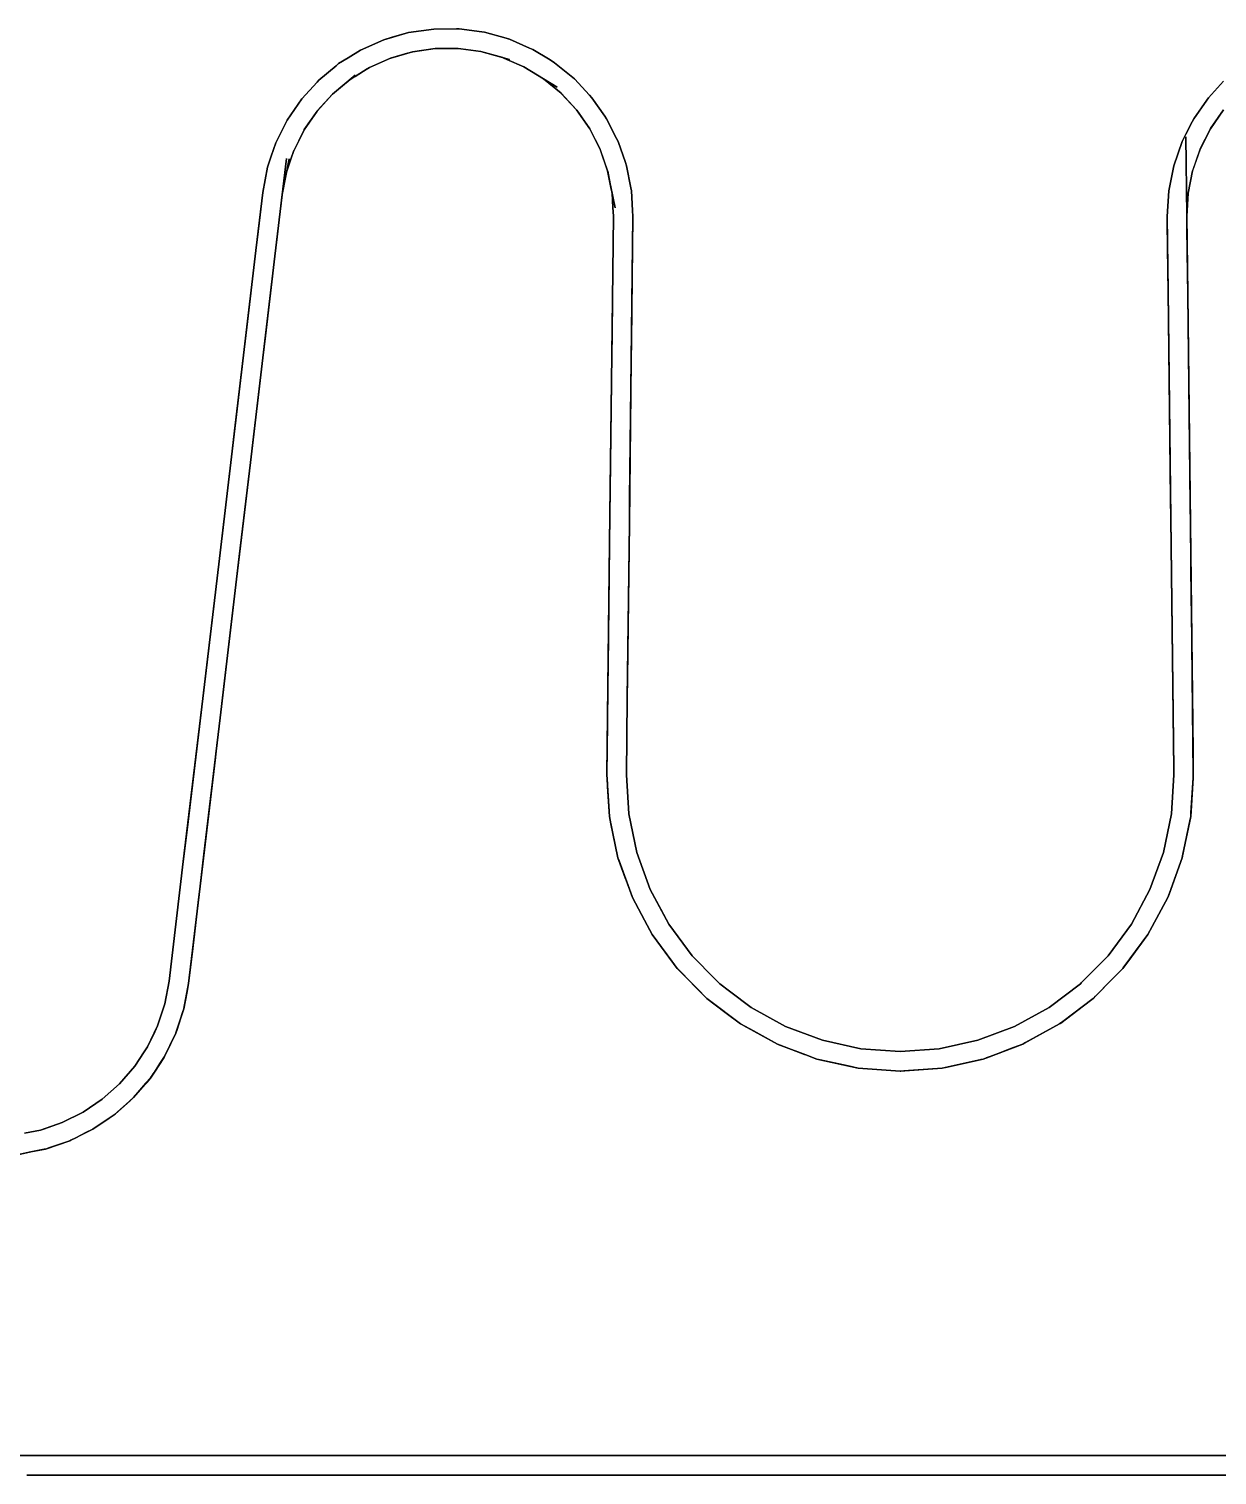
# Model space of a CAD drawing. Extents: x 0 to 2378, y 0 to 1682.
# Drawn here: x 783.8 to 966.2, y 993.3 to 1215.3 of the extents above; entities that cross this region are included whole.
import ezdxf

# ---------------------------------------------------------------- set-up
doc = ezdxf.new("R2010")
doc.units = 0
doc.layers.add('VISIBLE', color=7, linetype='CONTINUOUS')

msp = doc.modelspace()

# ---------------------------------------------------------------- linework, layer by layer
at = {"layer": 'VISIBLE'}
for p, q in [((842.0738, 1214.713), (838.3038, 1213.623)), ((838.3038, 1213.623), (842.0738, 1214.713)), ((839.4099, 1213.9428), (842.0738, 1214.713)), ((842.0738, 1214.713), (839.4099, 1213.9428)), ((845.9638, 1215.263), (842.0738, 1214.713)), ((842.0738, 1214.713), (845.9638, 1215.263)), ((849.4459, 1215.2808), (845.9638, 1215.263)), ((845.9638, 1215.263), (849.4459, 1215.2808)), ((849.8939, 1215.2831), (849.4459, 1215.2808)), ((849.4459, 1215.2808), (849.8939, 1215.2831)), ((853.3329, 1214.8233), (849.8939, 1215.2831)), ((849.8939, 1215.2831), (853.3329, 1214.8233)), ((853.7839, 1214.763), (853.3329, 1214.8233)), ((853.3329, 1214.8233), (853.7839, 1214.763)), ((857.0861, 1213.8395), (853.7839, 1214.763)), ((853.7839, 1214.763), (857.0861, 1213.8395)), ((834.7138, 1212.0331), (832.8391, 1210.8711)), ((832.8391, 1210.8711), (834.7138, 1212.0331)), ((838.3038, 1213.623), (834.7138, 1212.0331)), ((834.7138, 1212.0331), (838.3038, 1213.623)), ((838.3038, 1213.623), (839.4099, 1213.9428)), ((839.4099, 1213.9428), (838.3038, 1213.623)), ((846.1838, 1212.273), (842.7039, 1211.773)), ((842.7529, 1211.7801), (846.1838, 1212.273)), ((849.7039, 1212.293), (846.1838, 1212.273)), ((846.1838, 1212.273), (846.2334, 1212.2733)), ((846.2334, 1212.2733), (849.7039, 1212.293)), ((849.7039, 1212.293), (849.7529, 1212.2864)), ((853.1838, 1211.823), (849.7039, 1212.293)), ((849.7529, 1212.2864), (853.1838, 1211.823)), ((853.1838, 1211.823), (857.5767, 1210.5884)), ((857.5767, 1210.5884), (853.1838, 1211.823)), ((853.1838, 1211.823), (853.2315, 1211.8097)), ((856.5639, 1210.873), (853.1838, 1211.823)), ((853.2315, 1211.8097), (856.5639, 1210.873)), ((857.5738, 1213.7031), (857.0861, 1213.8395)), ((857.0861, 1213.8395), (857.5738, 1213.7031)), ((857.0861, 1213.8395), (857.3735, 1213.7591)), ((857.3735, 1213.7591), (857.0861, 1213.8395)), ((857.3735, 1213.7591), (857.5738, 1213.7031)), ((857.5738, 1213.7031), (857.3735, 1213.7591)), ((860.6641, 1212.3553), (857.5738, 1213.7031)), ((857.5738, 1213.7031), (860.6641, 1212.3553)), ((861.1738, 1212.133), (860.6641, 1212.3553)), ((860.6641, 1212.3553), (861.1738, 1212.133)), ((863.8278, 1210.5169), (861.1738, 1212.133)), ((861.1738, 1212.133), (863.8278, 1210.5169)), ((830.9866, 1209.6399), (828.3538, 1207.4431)), ((828.3538, 1207.4431), (830.9866, 1209.6399)), ((831.3739, 1209.963), (830.9866, 1209.6399)), ((830.9866, 1209.6399), (831.3739, 1209.963)), ((832.8391, 1210.8711), (831.3739, 1209.963)), ((831.3739, 1209.963), (832.8391, 1210.8711)), ((836.1139, 1209.383), (839.3105, 1210.7972)), ((839.3105, 1210.7972), (836.1139, 1209.383)), ((836.1591, 1209.403), (839.3105, 1210.7972)), ((839.3238, 1210.8031), (839.3105, 1210.7972)), ((839.3105, 1210.7972), (839.3238, 1210.8031)), ((842.7039, 1211.773), (839.3238, 1210.8031)), ((839.3238, 1210.8031), (841.9654, 1211.5611)), ((841.9654, 1211.5611), (839.3238, 1210.8031)), ((839.3238, 1210.8031), (839.3715, 1210.8167)), ((839.3715, 1210.8167), (842.7039, 1211.773)), ((842.7039, 1211.773), (842.7529, 1211.7801)), ((856.5639, 1210.873), (857.211, 1210.5925)), ((857.211, 1210.5925), (856.5639, 1210.873)), ((856.5639, 1210.873), (856.6093, 1210.8533)), ((856.6093, 1210.8533), (857.211, 1210.5925)), ((857.211, 1210.5925), (857.275, 1210.5648)), ((857.275, 1210.5648), (857.211, 1210.5925)), ((859.7938, 1209.4731), (857.211, 1210.5925)), ((857.211, 1210.5925), (859.7938, 1209.4731)), ((864.5239, 1210.0931), (863.8278, 1210.5169)), ((863.8278, 1210.5169), (864.5239, 1210.0931)), ((867.5638, 1207.603), (864.5239, 1210.0931)), ((864.5239, 1210.0931), (867.5638, 1207.603)), ((828.3538, 1207.4431), (828.0648, 1207.1268)), ((828.0648, 1207.1268), (828.3538, 1207.4431)), ((830.4239, 1205.2831), (833.9234, 1208.1864)), ((833.9234, 1208.1864), (830.4239, 1205.2831)), ((833.1239, 1207.523), (830.4239, 1205.2831)), ((830.4619, 1205.3146), (833.1239, 1207.523)), ((836.1139, 1209.383), (833.1239, 1207.523)), ((833.1239, 1207.523), (833.8843, 1207.9961)), ((833.8843, 1207.9961), (833.1239, 1207.523)), ((833.1239, 1207.523), (833.166, 1207.5492)), ((833.166, 1207.5492), (836.1139, 1209.383)), ((833.8843, 1207.9961), (833.8865, 1207.9975)), ((833.8865, 1207.9975), (833.8843, 1207.9961)), ((833.8865, 1207.9975), (835.7663, 1209.1668)), ((835.7663, 1209.1668), (833.8865, 1207.9975)), ((836.1139, 1209.383), (836.1591, 1209.403)), ((859.7938, 1209.4731), (864.9006, 1206.3579)), ((864.9006, 1206.3579), (859.7938, 1209.4731)), ((859.7938, 1209.4731), (859.8361, 1209.4473)), ((862.7938, 1207.6431), (859.7938, 1209.4731)), ((859.8361, 1209.4473), (862.7938, 1207.6431)), ((862.7938, 1207.6431), (864.9483, 1205.8846)), ((864.9483, 1205.8846), (862.7938, 1207.6431)), ((862.7938, 1207.6431), (862.8322, 1207.6118)), ((865.5139, 1205.4231), (862.7938, 1207.6431)), ((862.8322, 1207.6118), (865.5139, 1205.4231)), ((869.8852, 1205.0991), (867.5638, 1207.603)), ((867.5638, 1207.603), (869.8852, 1205.0991)), ((828.0648, 1207.1268), (825.7039, 1204.543)), ((825.7039, 1204.543), (828.0648, 1207.1268)), ((830.4239, 1205.2831), (828.0538, 1202.683)), ((828.0872, 1202.7197), (830.4239, 1205.2831)), ((830.4239, 1205.2831), (830.4619, 1205.3146)), ((865.5139, 1205.4231), (865.5475, 1205.3867)), ((867.9039, 1202.8431), (865.5139, 1205.4231)), ((865.5475, 1205.3867), (867.9039, 1202.8431)), ((967.1951, 1207.2484), (964.8538, 1204.7231)), ((964.8538, 1204.7231), (967.1951, 1207.2484)), ((825.7039, 1204.543), (823.4839, 1201.3031)), ((823.4839, 1201.3031), (825.7039, 1204.543)), ((870.2339, 1204.7231), (869.8852, 1205.0991)), ((869.8852, 1205.0991), (870.2339, 1204.7231)), ((872.2049, 1201.9023), (870.2339, 1204.7231)), ((870.2339, 1204.7231), (872.2049, 1201.9023)), ((964.6073, 1204.3702), (962.6038, 1201.5031)), ((962.6038, 1201.5031), (964.6073, 1204.3702)), ((964.8538, 1204.7231), (964.6073, 1204.3702)), ((964.6073, 1204.3702), (964.8538, 1204.7231)), ((823.4839, 1201.3031), (821.7339, 1197.793)), ((821.7339, 1197.793), (823.4839, 1201.3031)), ((822.1366, 1198.6009), (823.4839, 1201.3031)), ((823.4839, 1201.3031), (822.1366, 1198.6009)), ((828.0538, 1202.683), (826.0738, 1199.7831)), ((826.1017, 1199.8239), (828.0538, 1202.683)), ((828.0538, 1202.683), (828.0872, 1202.7197)), ((867.9039, 1202.8431), (867.9322, 1202.8023)), ((869.9139, 1199.9531), (867.9039, 1202.8431)), ((867.9322, 1202.8023), (869.9139, 1199.9531)), ((872.4839, 1201.5031), (872.2049, 1201.9023)), ((872.2049, 1201.9023), (872.4839, 1201.5031)), ((874.0366, 1198.467), (872.4839, 1201.5031)), ((872.4839, 1201.5031), (874.0366, 1198.467)), ((962.3702, 1201.0463), (961.3968, 1199.1429)), ((961.3968, 1199.1429), (962.3702, 1201.0463)), ((962.6038, 1201.5031), (962.3702, 1201.0463)), ((962.3702, 1201.0463), (962.6038, 1201.5031)), ((967.1838, 1202.8431), (965.1738, 1199.9531)), ((965.2022, 1199.9938), (967.1838, 1202.8431)), ((821.7339, 1197.793), (822.1366, 1198.6009)), ((822.1366, 1198.6009), (821.7339, 1197.793)), ((826.0738, 1199.7831), (825.2514, 1198.1329)), ((825.2514, 1198.1329), (826.0738, 1199.7831)), ((826.0738, 1199.7831), (826.1017, 1199.8239)), ((869.9139, 1199.9531), (869.9362, 1199.909)), ((871.5038, 1196.823), (869.9139, 1199.9531)), ((869.9362, 1199.909), (871.5038, 1196.823)), ((961.3968, 1199.1429), (960.8138, 1198.0031)), ((960.8138, 1198.0031), (961.3968, 1199.1429)), ((961.6833, 1174.5988), (961.4016, 1198.7318)), ((961.4016, 1198.7318), (961.6833, 1174.5988)), ((965.1738, 1199.9531), (963.5839, 1196.823)), ((963.6062, 1196.8671), (965.1738, 1199.9531)), ((965.1738, 1199.9531), (965.2022, 1199.9938)), ((821.7339, 1197.793), (821.0391, 1195.7363)), ((821.0391, 1195.7363), (821.7339, 1197.793)), ((824.5039, 1196.633), (824.0462, 1195.2844)), ((824.0462, 1195.2844), (824.5039, 1196.633)), ((825.2514, 1198.1329), (824.5039, 1196.633)), ((824.5039, 1196.633), (824.526, 1196.6774)), ((824.526, 1196.6774), (825.2514, 1198.1329)), ((871.5038, 1196.823), (871.52, 1196.7763)), ((872.6539, 1193.5031), (871.5038, 1196.823)), ((871.52, 1196.7763), (872.6539, 1193.5031)), ((874.2739, 1198.0031), (874.0366, 1198.467)), ((874.0366, 1198.467), (874.2739, 1198.0031)), ((875.3886, 1194.7632), (874.2739, 1198.0031)), ((874.2739, 1198.0031), (875.3886, 1194.7632)), ((960.8138, 1198.0031), (959.5338, 1194.2831)), ((959.5338, 1194.2831), (960.8138, 1198.0031)), ((963.5839, 1196.823), (962.4338, 1193.5031)), ((962.45, 1193.5498), (963.5839, 1196.823)), ((963.5839, 1196.823), (963.6062, 1196.8671)), ((820.4738, 1194.0631), (819.7438, 1190.2031)), ((819.7438, 1190.2031), (820.4738, 1194.0631)), ((821.0391, 1195.7363), (820.4738, 1194.0631)), ((820.4738, 1194.0631), (821.0391, 1195.7363)), ((821.6027, 1180.4216), (823.3814, 1195.3843)), ((823.3814, 1195.3843), (821.6027, 1180.4216)), ((822.7238, 1189.853), (823.7554, 1195.3281)), ((823.7554, 1195.3281), (822.7238, 1189.853)), ((823.3739, 1193.3031), (824.0462, 1195.2844)), ((824.0462, 1195.2844), (823.3739, 1193.3031)), ((823.3898, 1193.35), (824.0462, 1195.2844)), ((875.5539, 1194.2831), (875.3886, 1194.7632)), ((875.3886, 1194.7632), (875.5539, 1194.2831)), ((876.2262, 1190.8771), (875.5539, 1194.2831)), ((875.5539, 1194.2831), (876.2262, 1190.8771)), ((959.5338, 1194.2831), (958.7738, 1190.433)), ((958.7738, 1190.433), (959.5338, 1194.2831)), ((823.3739, 1193.3031), (822.7238, 1189.853)), ((822.733, 1189.9016), (823.3739, 1193.3031)), ((823.3739, 1193.3031), (823.3898, 1193.35)), ((872.6539, 1193.5031), (873.7929, 1187.8079)), ((873.7929, 1187.8079), (872.6539, 1193.5031)), ((872.6539, 1193.5031), (872.6636, 1193.4545)), ((873.1679, 1190.933), (872.6539, 1193.5031)), ((872.6636, 1193.4545), (873.1679, 1190.933)), ((962.4338, 1193.5031), (961.7439, 1190.0531)), ((961.7536, 1190.1016), (962.4338, 1193.5031)), ((962.4338, 1193.5031), (962.45, 1193.5498)), ((819.7438, 1190.2031), (818.6826, 1181.2758)), ((818.6826, 1181.2758), (819.7438, 1190.2031)), ((819.0312, 1184.2081), (819.7438, 1190.2031)), ((819.7438, 1190.2031), (819.0312, 1184.2081)), ((822.7238, 1189.853), (821.951, 1183.3516)), ((821.951, 1183.3516), (822.7238, 1189.853)), ((822.7238, 1189.853), (822.733, 1189.9016)), ((873.3439, 1190.0531), (873.1679, 1190.933)), ((873.1679, 1190.933), (873.3439, 1190.0531)), ((873.3439, 1190.0531), (873.469, 1187.8566)), ((873.469, 1187.8566), (873.3439, 1190.0531)), ((873.3439, 1190.0531), (873.3467, 1190.0036)), ((873.3467, 1190.0036), (873.469, 1187.8566)), ((876.3138, 1190.433), (876.2262, 1190.8771)), ((876.2262, 1190.8771), (876.3138, 1190.433)), ((876.2262, 1190.8771), (876.3083, 1190.4612)), ((876.3083, 1190.4612), (876.2262, 1190.8771)), ((876.3083, 1190.4612), (876.3138, 1190.433)), ((876.3138, 1190.433), (876.3083, 1190.4612)), ((876.4917, 1187.4023), (876.3138, 1190.433)), ((876.3138, 1190.433), (876.4917, 1187.4023)), ((958.7738, 1190.433), (958.5438, 1186.513)), ((958.5438, 1186.513), (958.7738, 1190.433)), ((961.7439, 1190.0531), (961.5438, 1186.543)), ((961.5467, 1186.5925), (961.7439, 1190.0531)), ((961.7439, 1190.0531), (961.7536, 1190.1016)), ((873.5438, 1186.543), (873.469, 1187.8566)), ((873.469, 1187.8566), (873.5438, 1186.543)), ((876.5438, 1186.513), (876.4917, 1187.4023)), ((876.4917, 1187.4023), (876.5438, 1186.513)), ((873.5438, 1186.543), (873.2959, 1165.2995)), ((873.2959, 1165.2995), (873.5438, 1186.543)), ((873.3307, 1168.2801), (873.5438, 1186.543)), ((873.5298, 1185.3363), (873.3307, 1168.2801)), ((873.5438, 1186.543), (873.5298, 1185.3363)), ((876.2861, 1164.4248), (876.5438, 1186.513)), ((876.5438, 1186.513), (876.2861, 1164.4248)), ((876.5438, 1186.513), (876.3208, 1167.403)), ((876.3208, 1167.403), (876.5438, 1186.513)), ((958.5438, 1186.513), (958.6776, 1175.0505)), ((958.6776, 1175.0505), (958.5438, 1186.513)), ((958.5561, 1185.46), (958.5438, 1186.513)), ((958.5438, 1186.513), (958.5561, 1185.46)), ((958.6422, 1178.0898), (958.5561, 1185.46)), ((958.5561, 1185.46), (958.6422, 1178.0898)), ((961.5438, 1186.543), (961.5467, 1186.5925)), ((961.5438, 1186.543), (961.5663, 1184.6181)), ((961.5663, 1184.6181), (961.5438, 1186.543)), ((818.6826, 1181.2758), (819.0312, 1184.2081)), ((819.0312, 1184.2081), (818.6826, 1181.2758)), ((821.951, 1183.3516), (821.6027, 1180.4216)), ((821.6027, 1180.4216), (821.951, 1183.3516)), ((961.5663, 1184.6181), (961.6478, 1177.6381)), ((961.6478, 1177.6381), (961.5663, 1184.6181)), ((818.6826, 1181.2758), (816.8758, 1166.077)), ((816.8758, 1166.077), (818.6826, 1181.2758)), ((817.2817, 1169.4914), (818.6826, 1181.2758)), ((818.6826, 1181.2758), (817.2817, 1169.4914)), ((819.7435, 1164.7825), (821.6027, 1180.4216)), ((821.6027, 1180.4216), (819.7435, 1164.7825)), ((821.6027, 1180.4216), (820.1505, 1168.2057)), ((820.1505, 1168.2057), (821.6027, 1180.4216)), ((958.6776, 1175.0505), (958.6422, 1178.0898)), ((958.6422, 1178.0898), (958.6776, 1175.0505)), ((961.6478, 1177.6381), (961.6833, 1174.5988)), ((961.6833, 1174.5988), (961.6478, 1177.6381)), ((958.6776, 1175.0505), (959.0843, 1140.2033)), ((959.0843, 1140.2033), (958.6776, 1175.0505)), ((959.0501, 1143.1356), (958.6776, 1175.0505)), ((958.6776, 1175.0505), (959.0501, 1143.1356)), ((962.095, 1139.3226), (961.6833, 1174.5988)), ((961.6833, 1174.5988), (962.095, 1139.3226)), ((961.6833, 1174.5988), (962.0608, 1142.2525)), ((962.0608, 1142.2525), (961.6833, 1174.5988)), ((816.8758, 1166.077), (817.2817, 1169.4914)), ((817.2817, 1169.4914), (816.8758, 1166.077)), ((820.1505, 1168.2057), (819.7435, 1164.7825)), ((819.7435, 1164.7825), (820.1505, 1168.2057)), ((873.2959, 1165.2995), (873.3307, 1168.2801)), ((873.3307, 1168.2801), (873.2959, 1165.2995)), ((816.8758, 1166.077), (815.0225, 1150.4865)), ((815.0225, 1150.4865), (816.8758, 1166.077)), ((815.3921, 1153.5958), (816.8758, 1166.077)), ((816.8758, 1166.077), (815.3921, 1153.5958)), ((873.2959, 1165.2995), (873.0092, 1140.7377)), ((873.0092, 1140.7377), (873.2959, 1165.2995)), ((873.0531, 1144.4961), (873.2959, 1165.2995)), ((873.2959, 1165.2995), (873.0531, 1144.4961)), ((876.3208, 1167.403), (876.2861, 1164.4248)), ((876.2861, 1164.4248), (876.3208, 1167.403)), ((817.8347, 1148.7253), (819.7435, 1164.7825)), ((819.7435, 1164.7825), (817.8347, 1148.7253)), ((819.7435, 1164.7825), (818.2037, 1151.829)), ((818.2037, 1151.829), (819.7435, 1164.7825)), ((875.9939, 1139.3904), (876.2861, 1164.4248)), ((876.2861, 1164.4248), (875.9939, 1139.3904)), ((876.2861, 1164.4248), (876.0378, 1143.1584)), ((876.0378, 1143.1584), (876.2861, 1164.4248)), ((815.0225, 1150.4865), (815.3921, 1153.5958)), ((815.3921, 1153.5958), (815.0225, 1150.4865)), ((815.0225, 1150.4865), (812.9609, 1133.1444)), ((812.9609, 1133.1444), (815.0225, 1150.4865)), ((813.3747, 1136.6252), (815.0225, 1150.4865)), ((815.0225, 1150.4865), (813.3747, 1136.6252)), ((818.2037, 1151.829), (817.8347, 1148.7253)), ((817.8347, 1148.7253), (818.2037, 1151.829)), ((815.7094, 1130.8472), (817.8347, 1148.7253)), ((817.8347, 1148.7253), (815.7094, 1130.8472)), ((817.8347, 1148.7253), (816.123, 1134.3258)), ((816.123, 1134.3258), (817.8347, 1148.7253)), ((873.0092, 1140.7377), (873.0531, 1144.4961)), ((873.0531, 1144.4961), (873.0092, 1140.7377)), ((876.0378, 1143.1584), (875.9939, 1139.3904)), ((875.9939, 1139.3904), (876.0378, 1143.1584)), ((959.0843, 1140.2033), (959.0501, 1143.1356)), ((959.0501, 1143.1356), (959.0843, 1140.2033)), ((962.0608, 1142.2525), (962.095, 1139.3226)), ((962.095, 1139.3226), (962.0608, 1142.2525)), ((872.7387, 1117.5592), (873.0092, 1140.7377)), ((873.0092, 1140.7377), (872.7387, 1117.5592)), ((873.0092, 1140.7377), (872.8547, 1127.4953)), ((872.8547, 1127.4953), (873.0092, 1140.7377)), ((875.68, 1112.499), (875.9939, 1139.3904)), ((875.9939, 1139.3904), (875.68, 1112.499)), ((875.9939, 1139.3904), (875.7172, 1115.6875)), ((875.7172, 1115.6875), (875.9939, 1139.3904)), ((959.0843, 1140.2033), (959.534, 1101.6795)), ((959.534, 1101.6795), (959.0843, 1140.2033)), ((959.4864, 1105.7588), (959.0843, 1140.2033)), ((959.0843, 1140.2033), (959.4864, 1105.7588)), ((962.233, 1127.4953), (962.095, 1139.3226)), ((962.095, 1139.3226), (962.233, 1127.4953)), ((962.095, 1139.3226), (962.5025, 1104.407)), ((962.5025, 1104.407), (962.095, 1139.3226)), ((812.9609, 1133.1444), (813.3747, 1136.6252)), ((813.3747, 1136.6252), (812.9609, 1133.1444)), ((816.123, 1134.3258), (815.7094, 1130.8472)), ((815.7094, 1130.8472), (816.123, 1134.3258)), ((812.9609, 1133.1444), (810.5096, 1112.5239)), ((810.5096, 1112.5239), (812.9609, 1133.1444)), ((810.9741, 1116.4313), (812.9609, 1133.1444)), ((812.9609, 1133.1444), (810.9741, 1116.4313)), ((813.18, 1109.5694), (815.7094, 1130.8472)), ((815.7094, 1130.8472), (813.18, 1109.5694)), ((815.7094, 1130.8472), (813.6444, 1113.4756)), ((813.6444, 1113.4756), (815.7094, 1130.8472)), ((872.8547, 1127.4953), (872.7014, 1114.3644)), ((872.7014, 1114.3644), (872.8547, 1127.4953)), ((962.251, 1125.9505), (962.233, 1127.4953)), ((962.233, 1127.4953), (962.251, 1125.9505)), ((962.5438, 1100.863), (962.251, 1125.9505)), ((962.251, 1125.9505), (962.5438, 1100.863)), ((810.5096, 1112.5239), (810.9741, 1116.4313)), ((810.9741, 1116.4313), (810.5096, 1112.5239)), ((872.7014, 1114.3644), (872.7387, 1117.5592)), ((872.7387, 1117.5592), (872.7014, 1114.3644)), ((872.5438, 1100.863), (872.7014, 1114.3644)), ((872.7014, 1114.3644), (872.5438, 1100.863)), ((872.7014, 1114.3644), (872.6359, 1108.7527)), ((872.6359, 1108.7527), (872.7014, 1114.3644)), ((875.7172, 1115.6875), (875.68, 1112.499)), ((875.68, 1112.499), (875.7172, 1115.6875)), ((810.5096, 1112.5239), (807.5369, 1087.5174)), ((807.5369, 1087.5174), (810.5096, 1112.5239)), ((808.1166, 1092.3934), (810.5096, 1112.5239)), ((810.5096, 1112.5239), (808.1166, 1092.3934)), ((813.6444, 1113.4756), (813.18, 1109.5694)), ((813.18, 1109.5694), (813.6444, 1113.4756)), ((875.5438, 1100.833), (875.68, 1112.499)), ((875.68, 1112.499), (875.5438, 1100.833)), ((813.18, 1109.5694), (810.6909, 1088.6309)), ((810.6909, 1088.6309), (813.18, 1109.5694)), ((812.5227, 1104.0402), (813.18, 1109.5694)), ((813.18, 1109.5694), (812.5227, 1104.0402)), ((872.6359, 1108.7527), (872.5438, 1100.863)), ((872.5438, 1100.863), (872.6359, 1108.7527)), ((959.534, 1101.6795), (959.4864, 1105.7588)), ((959.4864, 1105.7588), (959.534, 1101.6795)), ((810.1098, 1083.7429), (812.4523, 1103.4475)), ((812.4523, 1103.4475), (810.1098, 1083.7429)), ((812.4523, 1103.4475), (812.5227, 1104.0402)), ((812.5227, 1104.0402), (812.4523, 1103.4475)), ((962.5025, 1104.407), (962.5363, 1101.506)), ((962.5298, 1102.0698), (962.5025, 1104.407)), ((872.5438, 1100.863), (872.6331, 1099.3875)), ((872.6331, 1099.3875), (872.5438, 1100.863)), ((872.5438, 1100.863), (872.5493, 1100.7722)), ((872.9338, 1094.4131), (872.5438, 1100.863)), ((875.9139, 1094.8031), (875.5438, 1100.833)), ((875.5438, 1100.833), (875.9139, 1094.8031)), ((959.5438, 1100.833), (959.1738, 1094.8031)), ((959.1738, 1094.8031), (959.5438, 1100.833)), ((959.534, 1101.6795), (959.5438, 1100.833)), ((959.5438, 1100.833), (959.534, 1101.6795)), ((962.5119, 1100.3352), (962.5438, 1100.863)), ((962.5438, 1100.863), (962.5119, 1100.3352)), ((962.5363, 1101.506), (962.5298, 1102.0698)), ((962.5438, 1100.863), (962.5363, 1101.506)), ((962.5363, 1101.506), (962.5438, 1100.863)), ((872.5493, 1100.7722), (872.9338, 1094.4131)), ((872.6331, 1099.3875), (872.6398, 1099.2767)), ((872.6398, 1099.2767), (872.6331, 1099.3875)), ((872.6398, 1099.2767), (872.6453, 1099.1852)), ((872.6453, 1099.1852), (872.6398, 1099.2767)), ((872.6453, 1099.1852), (872.6495, 1099.1164)), ((872.6495, 1099.1164), (872.6453, 1099.1852)), ((872.6495, 1099.1164), (872.6523, 1099.0691)), ((872.6523, 1099.0691), (872.6495, 1099.1164)), ((872.6523, 1099.0691), (872.6539, 1099.0432)), ((872.6539, 1099.0432), (872.6523, 1099.0691)), ((872.6539, 1099.0432), (872.6542, 1099.0377)), ((872.6542, 1099.0377), (872.6539, 1099.0432)), ((872.6542, 1099.0377), (872.9338, 1094.4131)), ((872.9338, 1094.4131), (872.6542, 1099.0377)), ((962.1539, 1094.4131), (962.5119, 1100.3352)), ((962.5119, 1100.3352), (962.1539, 1094.4131)), ((962.5119, 1100.3352), (962.1891, 1094.9963)), ((962.1891, 1094.9963), (962.5119, 1100.3352)), ((872.9338, 1094.4131), (873.1638, 1093.3)), ((873.1638, 1093.3), (872.9338, 1094.4131)), ((872.9338, 1094.4131), (872.9523, 1094.3238)), ((874.2438, 1088.073), (872.9338, 1094.4131)), ((872.9523, 1094.3238), (874.2438, 1088.073)), ((877.1338, 1088.8931), (875.9139, 1094.8031)), ((875.9139, 1094.8031), (877.1338, 1088.8931)), ((959.1738, 1094.8031), (957.9538, 1088.8931)), ((957.9538, 1088.8931), (959.1738, 1094.8031)), ((962.1539, 1094.4131), (960.9549, 1088.6106)), ((960.9549, 1088.6106), (962.1539, 1094.4131)), ((962.0206, 1093.7682), (962.1539, 1094.4131)), ((962.1539, 1094.4131), (962.0206, 1093.7682)), ((962.1891, 1094.9963), (962.1539, 1094.4131)), ((962.1539, 1094.4131), (962.1593, 1094.5039)), ((962.1593, 1094.5039), (962.1891, 1094.9963)), ((807.5369, 1087.5174), (808.1166, 1092.3934)), ((808.1166, 1092.3934), (807.5369, 1087.5174)), ((873.1638, 1093.3), (874.2438, 1088.073)), ((874.2438, 1088.073), (873.1638, 1093.3)), ((960.8488, 1088.0969), (962.0206, 1093.7682)), ((962.0206, 1093.7682), (960.8488, 1088.0969)), ((807.5369, 1087.5174), (805.3538, 1069.153)), ((805.3538, 1069.153), (807.5369, 1087.5174)), ((810.6909, 1088.6309), (810.1098, 1083.7429)), ((810.1098, 1083.7429), (810.6909, 1088.6309)), ((874.2438, 1088.073), (874.4103, 1087.6152)), ((874.4103, 1087.6152), (874.2438, 1088.073)), ((874.2438, 1088.073), (874.275, 1087.9874)), ((875.3591, 1085.0048), (874.2438, 1088.073)), ((874.275, 1087.9874), (875.3591, 1085.0048)), ((874.4103, 1087.6152), (874.4112, 1087.6128)), ((874.4112, 1087.6128), (874.4103, 1087.6152)), ((874.4112, 1087.6128), (876.4084, 1082.1182)), ((876.4084, 1082.1182), (874.4112, 1087.6128)), ((879.1939, 1083.2231), (877.1338, 1088.8931)), ((877.1338, 1088.8931), (879.1939, 1083.2231)), ((957.9538, 1088.8931), (955.8938, 1083.2231)), ((955.8938, 1083.2231), (957.9538, 1088.8931)), ((960.8438, 1088.073), (958.8223, 1082.5116)), ((958.8223, 1082.5116), (960.8438, 1088.073)), ((958.8745, 1082.6551), (960.8438, 1088.073)), ((960.8438, 1088.073), (958.8745, 1082.6551)), ((960.9549, 1088.6106), (960.8438, 1088.073)), ((960.8438, 1088.073), (960.8623, 1088.1623)), ((960.8438, 1088.073), (960.8488, 1088.0969)), ((960.8488, 1088.0969), (960.8438, 1088.073)), ((960.8623, 1088.1623), (960.9549, 1088.6106)), ((808.3338, 1068.8031), (810.1098, 1083.7429)), ((810.1098, 1083.7429), (808.3338, 1068.8031)), ((810.1098, 1083.7429), (809.8064, 1081.1906)), ((809.8064, 1081.1906), (810.1098, 1083.7429)), ((875.4845, 1084.6597), (875.3591, 1085.0048)), ((875.3591, 1085.0048), (875.4845, 1084.6597)), ((876.4539, 1081.9931), (875.4845, 1084.6597)), ((875.4845, 1084.6597), (876.4539, 1081.9931)), ((882.0438, 1077.8931), (879.1939, 1083.2231)), ((879.1939, 1083.2231), (882.0438, 1077.8931)), ((879.1939, 1083.2231), (880.8066, 1080.2069)), ((880.8066, 1080.2069), (879.1939, 1083.2231)), ((955.8938, 1083.2231), (953.0438, 1077.8931)), ((953.0438, 1077.8931), (955.8938, 1083.2231)), ((809.8064, 1081.1906), (808.8687, 1073.3022)), ((808.8687, 1073.3022), (809.8064, 1081.1906)), ((876.4084, 1082.1182), (876.4539, 1081.9931)), ((876.4539, 1081.9931), (876.4084, 1082.1182)), ((876.4539, 1081.9931), (878.3098, 1078.5245)), ((878.3098, 1078.5245), (876.4539, 1081.9931)), ((876.4539, 1081.9931), (876.4968, 1081.9128)), ((876.4968, 1081.9128), (878.3098, 1078.5245)), ((958.6338, 1081.9931), (955.5839, 1076.293)), ((955.6268, 1076.3733), (958.6338, 1081.9931)), ((956.2448, 1077.5283), (958.6338, 1081.9931)), ((958.6338, 1081.9931), (956.2448, 1077.5283)), ((958.6338, 1081.9931), (958.8745, 1082.6551)), ((958.8745, 1082.6551), (958.6338, 1081.9931)), ((958.8223, 1082.5116), (958.6338, 1081.9931)), ((958.6338, 1081.9931), (958.665, 1082.0787)), ((958.665, 1082.0787), (958.8223, 1082.5116)), ((880.8066, 1080.2069), (882.0438, 1077.8931)), ((882.0438, 1077.8931), (880.8066, 1080.2069)), ((878.3098, 1078.5245), (879.1538, 1076.9473)), ((879.1538, 1076.9473), (878.3098, 1078.5245)), ((879.5038, 1076.293), (878.3098, 1078.5245)), ((878.3098, 1078.5245), (879.5038, 1076.293)), ((879.1538, 1076.9473), (879.1544, 1076.9461)), ((879.1544, 1076.9461), (879.1538, 1076.9473)), ((879.1544, 1076.9461), (879.5038, 1076.293)), ((879.5038, 1076.293), (879.1544, 1076.9461)), ((885.6239, 1073.043), (882.0438, 1077.8931)), ((882.0438, 1077.8931), (885.6239, 1073.043)), ((953.0438, 1077.8931), (949.4638, 1073.043)), ((949.4638, 1073.043), (953.0438, 1077.8931)), ((955.5839, 1076.293), (956.2448, 1077.5283)), ((956.2448, 1077.5283), (955.5839, 1076.293)), ((879.5038, 1076.293), (882.5241, 1072.2138)), ((882.5241, 1072.2138), (879.5038, 1076.293)), ((879.5038, 1076.293), (879.5581, 1076.2198)), ((883.3538, 1071.0931), (879.5038, 1076.293)), ((879.5581, 1076.2198), (883.3538, 1071.0931)), ((955.5839, 1076.293), (951.7338, 1071.0931)), ((951.7881, 1071.1663), (955.5839, 1076.293)), ((953.049, 1072.8693), (955.5839, 1076.293)), ((955.5839, 1076.293), (953.049, 1072.8693)), ((955.5839, 1076.293), (955.6268, 1076.3733)), ((808.8687, 1073.3022), (808.3338, 1068.8031)), ((808.5365, 1070.508), (808.8687, 1073.3022)), ((882.5241, 1072.2138), (883.3538, 1071.0931)), ((883.3538, 1071.0931), (882.5241, 1072.2138)), ((889.2143, 1069.4103), (885.6239, 1073.043)), ((885.6239, 1073.043), (889.2143, 1069.4103)), ((949.4638, 1073.043), (945.3417, 1068.8725)), ((945.3417, 1068.8725), (949.4638, 1073.043)), ((947.2093, 1070.7619), (949.4638, 1073.043)), ((949.4638, 1073.043), (947.2093, 1070.7619)), ((951.7338, 1071.0931), (953.049, 1072.8693)), ((953.049, 1072.8693), (951.7338, 1071.0931)), ((808.3338, 1068.8031), (808.5365, 1070.508)), ((883.3538, 1071.0931), (886.4096, 1067.9969)), ((886.4096, 1067.9969), (883.3538, 1071.0931)), ((883.3538, 1071.0931), (883.4178, 1071.0283)), ((887.8938, 1066.4931), (883.3538, 1071.0931)), ((883.4178, 1071.0283), (887.8938, 1066.4931)), ((945.3417, 1068.8725), (947.2093, 1070.7619)), ((947.2093, 1070.7619), (945.3417, 1068.8725)), ((949.4347, 1068.7635), (951.7338, 1071.0931)), ((951.7338, 1071.0931), (949.4347, 1068.7635)), ((951.7338, 1071.0931), (949.8002, 1069.1338)), ((949.8002, 1069.1338), (951.7338, 1071.0931)), ((951.7338, 1071.0931), (951.7881, 1071.1663)), ((805.3538, 1069.153), (804.7039, 1065.653)), ((804.7039, 1065.653), (805.3538, 1069.153)), ((808.3338, 1068.8031), (807.6038, 1064.9131)), ((807.6141, 1064.9678), (808.3338, 1068.8031)), ((808.055, 1067.3173), (808.3338, 1068.8031)), ((808.3338, 1068.8031), (808.055, 1067.3173)), ((886.4096, 1067.9969), (887.8938, 1066.4931)), ((887.8938, 1066.4931), (886.4096, 1067.9969)), ((889.8739, 1068.7431), (889.2143, 1069.4103)), ((889.2143, 1069.4103), (889.8739, 1068.7431)), ((891.3416, 1067.6323), (889.8739, 1068.7431)), ((889.8739, 1068.7431), (891.3416, 1067.6323)), ((894.6838, 1065.103), (891.3416, 1067.6323)), ((891.3416, 1067.6323), (894.6838, 1065.103)), ((945.2138, 1068.7431), (940.4039, 1065.103)), ((940.4039, 1065.103), (945.2138, 1068.7431)), ((945.3417, 1068.8725), (945.2138, 1068.7431)), ((945.2138, 1068.7431), (945.3417, 1068.8725)), ((949.8002, 1069.1338), (947.9377, 1067.2467)), ((947.9377, 1067.2467), (949.8002, 1069.1338)), ((947.9377, 1067.2467), (949.4347, 1068.7635)), ((949.4347, 1068.7635), (947.9377, 1067.2467)), ((804.7039, 1065.653), (803.5939, 1062.2731)), ((803.5939, 1062.2731), (804.7039, 1065.653)), ((807.6038, 1064.9131), (808.055, 1067.3173)), ((808.055, 1067.3173), (807.6038, 1064.9131)), ((887.8938, 1066.4931), (890.653, 1064.4076)), ((890.653, 1064.4076), (887.8938, 1066.4931)), ((887.8938, 1066.4931), (887.9665, 1066.4381)), ((888.3062, 1066.1814), (887.8938, 1066.4931)), ((887.9665, 1066.4381), (888.3062, 1066.1814)), ((893.0539, 1062.5931), (888.3062, 1066.1814)), ((888.3062, 1066.1814), (893.0539, 1062.5931)), ((942.1936, 1062.7138), (945.6707, 1065.3418)), ((945.6707, 1065.3418), (942.1936, 1062.7138)), ((947.1939, 1066.4931), (942.5001, 1062.9454)), ((942.5001, 1062.9454), (947.1939, 1066.4931)), ((945.6707, 1065.3418), (947.1939, 1066.4931)), ((947.1939, 1066.4931), (945.6707, 1065.3418)), ((947.1939, 1066.4931), (947.9377, 1067.2467)), ((947.9377, 1067.2467), (947.1939, 1066.4931)), ((947.5585, 1066.8626), (947.1939, 1066.4931)), ((947.1939, 1066.4931), (947.2578, 1066.5578)), ((947.2578, 1066.5578), (947.5585, 1066.8626)), ((947.9377, 1067.2467), (947.5585, 1066.8626)), ((947.5585, 1066.8626), (947.9377, 1067.2467)), ((807.6038, 1064.9131), (806.3739, 1061.153)), ((806.3912, 1061.206), (807.6038, 1064.9131)), ((806.5169, 1061.5904), (807.4091, 1064.3178)), ((807.4091, 1064.3178), (806.5169, 1061.5904)), ((807.4091, 1064.3178), (807.6038, 1064.9131)), ((807.6038, 1064.9131), (807.4091, 1064.3178)), ((807.6038, 1064.9131), (807.6141, 1064.9678)), ((890.653, 1064.4076), (893.0539, 1062.5931)), ((893.0539, 1062.5931), (890.653, 1064.4076)), ((899.9738, 1062.193), (894.6838, 1065.103)), ((894.6838, 1065.103), (899.9738, 1062.193)), ((940.4039, 1065.103), (935.1138, 1062.193)), ((935.1138, 1062.193), (940.4039, 1065.103)), ((803.5939, 1062.2731), (802.0538, 1059.0531)), ((802.0538, 1059.0531), (803.5939, 1062.2731)), ((802.0538, 1059.0531), (803.1688, 1061.3843)), ((803.1688, 1061.3843), (802.0538, 1059.0531)), ((803.1688, 1061.3843), (803.5939, 1062.2731)), ((803.5939, 1062.2731), (803.1688, 1061.3843)), ((806.3739, 1061.153), (804.8575, 1057.9874)), ((804.8575, 1057.9874), (806.3739, 1061.153)), ((805.4738, 1059.2739), (806.3739, 1061.153)), ((806.3739, 1061.153), (805.4738, 1059.2739)), ((806.3739, 1061.153), (806.5169, 1061.5904)), ((806.5169, 1061.5904), (806.3739, 1061.153)), ((806.3739, 1061.153), (806.3912, 1061.206)), ((893.0539, 1062.5931), (895.0304, 1061.5054)), ((895.0304, 1061.5054), (893.0539, 1062.5931)), ((893.0539, 1062.5931), (893.1337, 1062.5491)), ((893.5314, 1062.3303), (893.0539, 1062.5931)), ((893.1337, 1062.5491), (893.5314, 1062.3303)), ((898.7238, 1059.473), (893.5314, 1062.3303)), ((893.5314, 1062.3303), (898.7238, 1059.473)), ((895.0304, 1061.5054), (898.7238, 1059.473)), ((898.7238, 1059.473), (895.0304, 1061.5054)), ((905.6239, 1060.073), (899.9738, 1062.193)), ((899.9738, 1062.193), (905.6239, 1060.073)), ((899.9738, 1062.193), (904.2586, 1060.5853)), ((904.2586, 1060.5853), (899.9738, 1062.193)), ((935.1138, 1062.193), (929.4638, 1060.073)), ((929.4638, 1060.073), (935.1138, 1062.193)), ((942.0339, 1062.5931), (936.8114, 1059.7193)), ((936.8114, 1059.7193), (942.0339, 1062.5931)), ((937.5825, 1060.1436), (939.0282, 1060.9392)), ((939.0282, 1060.9392), (937.5825, 1060.1436)), ((939.0282, 1060.9392), (942.0339, 1062.5931)), ((942.0339, 1062.5931), (939.0282, 1060.9392)), ((942.5001, 1062.9454), (942.0339, 1062.5931)), ((942.0339, 1062.5931), (942.1936, 1062.7138)), ((942.1936, 1062.7138), (942.0339, 1062.5931)), ((942.0339, 1062.5931), (942.1065, 1062.648)), ((942.1065, 1062.648), (942.5001, 1062.9454)), ((802.0538, 1059.0531), (801.544, 1058.2804)), ((801.544, 1058.2804), (802.0538, 1059.0531)), ((804.6702, 1057.5963), (805.4738, 1059.2739)), ((805.4738, 1059.2739), (804.6702, 1057.5963)), ((898.7238, 1059.473), (899.1158, 1059.3254)), ((899.1158, 1059.3254), (898.7238, 1059.473)), ((898.7238, 1059.473), (898.8091, 1059.4409)), ((899.2214, 1059.2855), (898.7238, 1059.473)), ((898.8091, 1059.4409), (899.2214, 1059.2855)), ((899.1158, 1059.3254), (902.8612, 1057.9139)), ((902.8612, 1057.9139), (899.1158, 1059.3254)), ((903.0576, 1057.8398), (899.2214, 1059.2855)), ((899.2214, 1059.2855), (903.0576, 1057.8398)), ((904.2586, 1060.5853), (905.6239, 1060.073)), ((905.6239, 1060.073), (904.2586, 1060.5853)), ((911.5239, 1058.7731), (905.6239, 1060.073)), ((905.6239, 1060.073), (911.5239, 1058.7731)), ((917.5438, 1058.3431), (911.5239, 1058.7731)), ((911.5239, 1058.7731), (917.5438, 1058.3431)), ((923.5638, 1058.7731), (917.5438, 1058.3431)), ((917.5438, 1058.3431), (923.5638, 1058.7731)), ((929.4638, 1060.073), (923.5638, 1058.7731)), ((923.5638, 1058.7731), (929.4638, 1060.073)), ((936.3638, 1059.473), (930.8444, 1057.393)), ((930.8444, 1057.393), (936.3638, 1059.473)), ((933.6278, 1058.4419), (934.9592, 1058.9437)), ((934.9592, 1058.9437), (933.6278, 1058.4419)), ((934.9592, 1058.9437), (936.3638, 1059.473)), ((936.3638, 1059.473), (934.9592, 1058.9437)), ((936.8114, 1059.7193), (936.3638, 1059.473)), ((936.3638, 1059.473), (936.5476, 1059.5742)), ((936.5476, 1059.5742), (936.3638, 1059.473)), ((936.3638, 1059.473), (936.4437, 1059.517)), ((936.4437, 1059.517), (936.8114, 1059.7193)), ((936.5476, 1059.5742), (936.6199, 1059.614)), ((936.6199, 1059.614), (936.5476, 1059.5742)), ((936.6199, 1059.614), (937.5825, 1060.1436)), ((937.5825, 1060.1436), (936.6199, 1059.614)), ((801.544, 1058.2804), (800.0939, 1056.083)), ((800.0939, 1056.083), (801.544, 1058.2804)), ((804.5216, 1057.366), (803.0889, 1055.1807)), ((803.0889, 1055.1807), (804.5216, 1057.366)), ((803.7927, 1056.2542), (803.9474, 1056.4903)), ((803.9474, 1056.4903), (803.7927, 1056.2542)), ((803.9474, 1056.4903), (804.6638, 1057.583)), ((804.6638, 1057.583), (803.9474, 1056.4903)), ((804.6638, 1057.583), (804.5216, 1057.366)), ((804.5216, 1057.366), (804.6638, 1057.583)), ((804.8575, 1057.9874), (804.6638, 1057.583)), ((804.6638, 1057.583), (804.6879, 1057.6333)), ((804.6638, 1057.583), (804.6702, 1057.5963)), ((804.6702, 1057.5963), (804.6638, 1057.583)), ((804.6879, 1057.6333), (804.8575, 1057.9874)), ((902.8612, 1057.9139), (903.0576, 1057.8398)), ((903.0576, 1057.8398), (902.8612, 1057.9139)), ((903.0576, 1057.8398), (904.7739, 1057.193)), ((904.7739, 1057.193), (903.0576, 1057.8398)), ((904.7739, 1057.193), (911.0939, 1055.8031)), ((911.0939, 1055.8031), (904.7739, 1057.193)), ((904.7739, 1057.193), (904.8629, 1057.1735)), ((905.2848, 1057.0807), (904.7739, 1057.193)), ((904.8629, 1057.1735), (905.2848, 1057.0807)), ((909.5753, 1056.137), (905.2848, 1057.0807)), ((905.2848, 1057.0807), (909.5753, 1056.137)), ((923.9939, 1055.8031), (929.0769, 1056.921)), ((929.0769, 1056.921), (923.9939, 1055.8031)), ((930.3138, 1057.193), (924.499, 1055.9141)), ((924.499, 1055.9141), (930.3138, 1057.193)), ((929.0769, 1056.921), (929.765, 1057.0723)), ((929.765, 1057.0723), (929.0769, 1056.921)), ((929.765, 1057.0723), (929.9241, 1057.1073)), ((929.9241, 1057.1073), (929.765, 1057.0723)), ((929.9241, 1057.1073), (930.3038, 1057.1908)), ((930.3038, 1057.1908), (929.9241, 1057.1073)), ((930.3038, 1057.1908), (930.3138, 1057.193)), ((930.3138, 1057.193), (930.3038, 1057.1908)), ((930.8444, 1057.393), (930.3138, 1057.193)), ((930.3138, 1057.193), (930.7259, 1057.3483)), ((930.7259, 1057.3483), (930.3138, 1057.193)), ((930.3138, 1057.193), (930.3991, 1057.2252)), ((930.3991, 1057.2252), (930.8444, 1057.393)), ((930.7259, 1057.3483), (930.759, 1057.3608)), ((930.759, 1057.3608), (930.7259, 1057.3483)), ((930.759, 1057.3608), (931.1966, 1057.5257)), ((931.1966, 1057.5257), (930.759, 1057.3608)), ((931.1966, 1057.5257), (931.799, 1057.7528)), ((931.799, 1057.7528), (931.1966, 1057.5257)), ((931.799, 1057.7528), (932.5968, 1058.0534)), ((932.5968, 1058.0534), (931.799, 1057.7528)), ((932.5968, 1058.0534), (933.6278, 1058.4419)), ((933.6278, 1058.4419), (932.5968, 1058.0534)), ((800.0939, 1056.083), (797.7639, 1053.3831)), ((797.7639, 1053.3831), (800.0939, 1056.083)), ((801.9152, 1053.6028), (802.4938, 1054.2731)), ((802.4938, 1054.2731), (801.9152, 1053.6028)), ((802.4938, 1054.2731), (802.348, 1054.1042)), ((802.348, 1054.1042), (802.4938, 1054.2731)), ((803.0889, 1055.1807), (802.4938, 1054.2731)), ((802.4938, 1054.2731), (802.904, 1054.8987)), ((802.904, 1054.8987), (802.4938, 1054.2731)), ((802.4938, 1054.2731), (802.5244, 1054.3197)), ((802.5244, 1054.3197), (803.0889, 1055.1807)), ((802.904, 1054.8987), (803.0889, 1055.1807)), ((803.0889, 1055.1807), (802.904, 1054.8987)), ((803.0889, 1055.1807), (803.7927, 1056.2542)), ((803.7927, 1056.2542), (803.0889, 1055.1807)), ((911.0939, 1055.8031), (909.5753, 1056.137)), ((909.5753, 1056.137), (911.0939, 1055.8031)), ((911.0939, 1055.8031), (917.5438, 1055.3431)), ((917.5438, 1055.3431), (911.0939, 1055.8031)), ((911.0939, 1055.8031), (911.1847, 1055.7966)), ((911.1847, 1055.7966), (917.5438, 1055.3431)), ((917.5438, 1055.3431), (923.9939, 1055.8031)), ((923.9939, 1055.8031), (917.5438, 1055.3431)), ((918.1202, 1055.3842), (917.5438, 1055.3431)), ((917.5438, 1055.3431), (917.6347, 1055.3495)), ((917.6347, 1055.3495), (918.1202, 1055.3842)), ((923.9939, 1055.8031), (918.1202, 1055.3842)), ((918.1202, 1055.3842), (923.9939, 1055.8031)), ((924.499, 1055.9141), (923.9939, 1055.8031)), ((923.9939, 1055.8031), (924.0829, 1055.8226)), ((924.0829, 1055.8226), (924.499, 1055.9141)), ((797.7639, 1053.3831), (795.1038, 1051.013)), ((795.1038, 1051.013), (797.7639, 1053.3831)), ((802.348, 1054.1042), (799.9039, 1051.2731)), ((799.9039, 1051.2731), (800.5595, 1052.0325)), ((800.5595, 1052.0325), (799.9039, 1051.2731)), ((799.9403, 1051.3153), (802.348, 1054.1042)), ((800.5595, 1052.0325), (801.7994, 1053.4687)), ((801.7994, 1053.4687), (800.5595, 1052.0325)), ((801.7994, 1053.4687), (801.9152, 1053.6028)), ((801.9152, 1053.6028), (801.7994, 1053.4687)), ((795.1038, 1051.013), (792.1539, 1049.0231)), ((792.1539, 1049.0231), (795.1038, 1051.013)), ((799.7088, 1051.0997), (796.9438, 1048.6431)), ((796.9855, 1048.6801), (799.7088, 1051.0997)), ((798.033, 1049.6108), (799.3687, 1050.7975)), ((799.3687, 1050.7975), (798.033, 1049.6108)), ((799.3687, 1050.7975), (799.4407, 1050.8616)), ((799.4407, 1050.8616), (799.3687, 1050.7975)), ((799.4407, 1050.8616), (799.9039, 1051.2731)), ((799.9039, 1051.2731), (799.4407, 1050.8616)), ((799.9039, 1051.2731), (799.7088, 1051.0997)), ((799.7088, 1051.0997), (799.9039, 1051.2731)), ((799.9039, 1051.2731), (799.9403, 1051.3153)), ((792.1539, 1049.0231), (788.9638, 1047.4331)), ((788.9638, 1047.4331), (792.1539, 1049.0231)), ((796.9438, 1048.6431), (793.6638, 1046.4331)), ((793.71, 1046.4642), (796.9438, 1048.6431)), ((795.0543, 1047.3699), (795.4827, 1047.6586)), ((795.4827, 1047.6586), (795.0543, 1047.3699)), ((795.4827, 1047.6586), (796.142, 1048.1028)), ((796.142, 1048.1028), (795.4827, 1047.6586)), ((796.142, 1048.1028), (796.9438, 1048.6431)), ((796.9438, 1048.6431), (796.142, 1048.1028)), ((796.9438, 1048.6431), (797.0695, 1048.7547)), ((797.0695, 1048.7547), (796.9438, 1048.6431)), ((796.9438, 1048.6431), (796.9855, 1048.6801)), ((797.0695, 1048.7547), (798.033, 1049.6108)), ((798.033, 1049.6108), (797.0695, 1048.7547)), ((785.5939, 1046.283), (783.1755, 1045.7994)), ((783.1755, 1045.7994), (785.5939, 1046.283)), ((788.9638, 1047.4331), (785.5939, 1046.283)), ((785.5939, 1046.283), (788.9638, 1047.4331)), ((785.5939, 1046.283), (786.0813, 1046.4494)), ((786.0813, 1046.4494), (785.5939, 1046.283)), ((786.0813, 1046.4494), (788.9638, 1047.4331)), ((788.9638, 1047.4331), (786.0813, 1046.4494)), ((793.6638, 1046.4331), (790.1239, 1044.6631)), ((790.1737, 1044.688), (793.6638, 1046.4331)), ((791.0167, 1045.1095), (792.5962, 1045.8992)), ((792.5962, 1045.8992), (791.0167, 1045.1095)), ((792.5962, 1045.8992), (793.6638, 1046.4331)), ((793.6638, 1046.4331), (792.5962, 1045.8992)), ((793.6638, 1046.4331), (794.7958, 1047.1957)), ((794.7958, 1047.1957), (793.6638, 1046.4331)), ((793.6638, 1046.4331), (793.71, 1046.4642)), ((794.7958, 1047.1957), (795.0543, 1047.3699)), ((795.0543, 1047.3699), (794.7958, 1047.1957)), ((784.1367, 1042.9333), (786.3739, 1043.3831)), ((786.3739, 1043.3831), (784.1367, 1042.9333)), ((786.1843, 1043.345), (784.1367, 1042.9333)), ((784.1367, 1042.9333), (786.1843, 1043.345)), ((786.3739, 1043.3831), (786.1843, 1043.345)), ((786.1843, 1043.345), (786.3739, 1043.3831)), ((786.3739, 1043.3831), (790.1239, 1044.6631)), ((790.1239, 1044.6631), (786.3739, 1043.3831)), ((787.0335, 1043.6082), (786.3739, 1043.3831)), ((786.3739, 1043.3831), (786.4267, 1043.4011)), ((786.4267, 1043.4011), (787.0335, 1043.6082)), ((790.1239, 1044.6631), (787.0335, 1043.6082)), ((787.0335, 1043.6082), (790.1239, 1044.6631)), ((790.1239, 1044.6631), (790.2598, 1044.731)), ((790.2598, 1044.731), (790.1239, 1044.6631)), ((790.1239, 1044.6631), (790.1737, 1044.688)), ((790.2598, 1044.731), (791.0167, 1045.1095)), ((791.0167, 1045.1095), (790.2598, 1044.731)), ((782.4938, 1042.6031), (784.1367, 1042.9333)), ((784.1367, 1042.9333), (782.4938, 1042.6031)), ((782.5485, 1042.614), (784.1367, 1042.9333)), ((799.7606, 996.3431), (770.9287, 996.3431)), ((770.9287, 996.3431), (799.7606, 996.3431)), ((774.1015, 996.3431), (799.7606, 996.3431)), ((799.7606, 996.3431), (774.1015, 996.3431)), ((832.4136, 996.3431), (799.7606, 996.3431)), ((799.7606, 996.3431), (832.4136, 996.3431)), ((799.7606, 996.3431), (802.8738, 996.3431)), ((802.8738, 996.3431), (799.7606, 996.3431)), ((802.8738, 996.3431), (832.4136, 996.3431)), ((832.4136, 996.3431), (802.8738, 996.3431)), ((869.687, 996.3431), (832.4136, 996.3431)), ((832.4136, 996.3431), (869.687, 996.3431)), ((832.4136, 996.3431), (835.5037, 996.3431)), ((835.5037, 996.3431), (832.4136, 996.3431)), ((835.5037, 996.3431), (869.687, 996.3431)), ((869.687, 996.3431), (835.5037, 996.3431)), ((915.5193, 996.3431), (869.687, 996.3431)), ((869.687, 996.3431), (915.5193, 996.3431)), ((869.687, 996.3431), (873.8351, 996.3431)), ((873.8351, 996.3431), (869.687, 996.3431)), ((873.8351, 996.3431), (915.5193, 996.3431)), ((915.5193, 996.3431), (873.8351, 996.3431)), ((922.284, 996.3431), (915.5193, 996.3431)), ((915.5193, 996.3431), (922.284, 996.3431)), ((915.5193, 996.3431), (919.4676, 996.3431)), ((919.4676, 996.3431), (915.5193, 996.3431)), ((919.4676, 996.3431), (922.284, 996.3431)), ((922.284, 996.3431), (919.4676, 996.3431)), ((938.6976, 996.3431), (922.284, 996.3431)), ((922.284, 996.3431), (938.6976, 996.3431)), ((922.284, 996.3431), (925.6493, 996.3431)), ((925.6493, 996.3431), (922.284, 996.3431)), ((925.6493, 996.3431), (938.6976, 996.3431)), ((938.6976, 996.3431), (925.6493, 996.3431)), ((957.1289, 996.3431), (938.6976, 996.3431)), ((938.6976, 996.3431), (957.1289, 996.3431)), ((938.6976, 996.3431), (942.2395, 996.3431)), ((942.2395, 996.3431), (938.6976, 996.3431)), ((942.2395, 996.3431), (957.1289, 996.3431)), ((957.1289, 996.3431), (942.2395, 996.3431)), ((976.6343, 996.3431), (957.1289, 996.3431)), ((957.1289, 996.3431), (976.6343, 996.3431)), ((957.1289, 996.3431), (961.4321, 996.3431)), ((961.4321, 996.3431), (957.1289, 996.3431)), ((961.4321, 996.3431), (976.6343, 996.3431)), ((976.6343, 996.3431), (961.4321, 996.3431)), ((783.5424, 993.3431), (800.7667, 993.3431)), ((800.7667, 993.3431), (783.5424, 993.3431)), ((800.7667, 993.3431), (833.9088, 993.3431)), ((833.9088, 993.3431), (800.7667, 993.3431)), ((803.8792, 993.3431), (800.7667, 993.3431)), ((800.7667, 993.3431), (803.8792, 993.3431)), ((833.9088, 993.3431), (803.8792, 993.3431)), ((803.8792, 993.3431), (833.9088, 993.3431)), ((833.9088, 993.3431), (871.732, 993.3431)), ((871.732, 993.3431), (833.9088, 993.3431)), ((836.9951, 993.3431), (833.9088, 993.3431)), ((833.9088, 993.3431), (836.9951, 993.3431)), ((871.732, 993.3431), (836.9951, 993.3431)), ((836.9951, 993.3431), (871.732, 993.3431)), ((871.732, 993.3431), (918.2308, 993.3431)), ((918.2308, 993.3431), (871.732, 993.3431)), ((875.8877, 993.3431), (871.732, 993.3431)), ((871.732, 993.3431), (875.8877, 993.3431)), ((918.2308, 993.3431), (875.8877, 993.3431)), ((875.8877, 993.3431), (918.2308, 993.3431)), ((918.2308, 993.3431), (923.8893, 993.3431)), ((923.8893, 993.3431), (918.2308, 993.3431)), ((922.178, 993.3431), (918.2308, 993.3431)), ((918.2308, 993.3431), (922.178, 993.3431)), ((923.8893, 993.3431), (922.178, 993.3431)), ((922.178, 993.3431), (923.8893, 993.3431)), ((923.8893, 993.3431), (940.9188, 993.3431)), ((940.9188, 993.3431), (923.8893, 993.3431)), ((927.2535, 993.3431), (923.8893, 993.3431)), ((923.8893, 993.3431), (927.2535, 993.3431)), ((940.9188, 993.3431), (927.2535, 993.3431)), ((927.2535, 993.3431), (940.9188, 993.3431)), ((940.9188, 993.3431), (960.0898, 993.3431)), ((960.0898, 993.3431), (940.9188, 993.3431)), ((944.4539, 993.3431), (940.9188, 993.3431)), ((940.9188, 993.3431), (944.4539, 993.3431)), ((960.0898, 993.3431), (944.4539, 993.3431)), ((944.4539, 993.3431), (960.0898, 993.3431)), ((960.0898, 993.3431), (980.2235, 993.3431)), ((980.2235, 993.3431), (960.0898, 993.3431)), ((964.3972, 993.3431), (960.0898, 993.3431)), ((960.0898, 993.3431), (964.3972, 993.3431)), ((980.2235, 993.3431), (964.3972, 993.3431)), ((964.3972, 993.3431), (980.2235, 993.3431))]:
    msp.add_line(p, q, dxfattribs=at)

doc.saveas('drawing.dxf')
